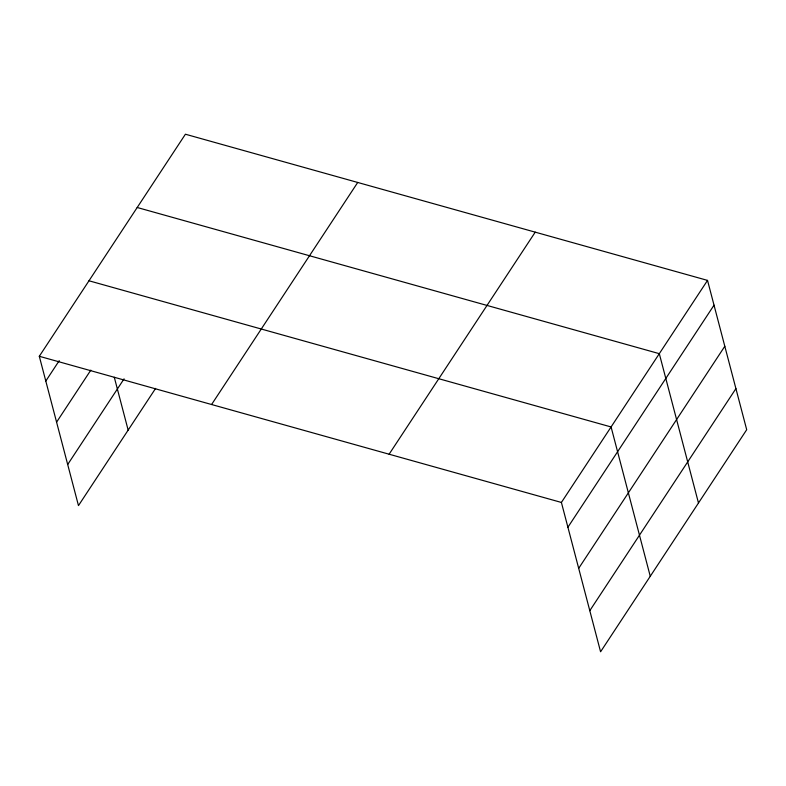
<?xml version="1.0" encoding="UTF-8"?>
<svg xmlns="http://www.w3.org/2000/svg" width="786" height="786" viewBox="0 0 786 786"><rect width="100%" height="100%" fill="white"/><g stroke="black" fill="none" stroke-linecap="round" stroke-linejoin="round"><path stroke-width="1.18" d="M155.618 388.382L78.472 505.604L39.3 356.284L185.417 134.219L707.528 280.396L746.7 429.716L600.583 651.781L561.4 502.45L707.528 280.396M45.804 381.063L59.225 360.656M56.582 422.161L90.822 370.127M67.694 464.506L124.07 378.832M211.591 404.515L357.718 182.46M389.109 454.22L535.227 232.155M567.905 527.239L714.022 305.174M578.692 568.337L724.81 346.272M589.795 610.683L735.922 388.618M137.196 207.494L659.307 353.671L698.479 503.001M88.985 280.779L611.086 426.955L650.258 576.285M39.3 356.284L561.4 502.45M114.284 377.251L128.157 430.109"/></g></svg>
